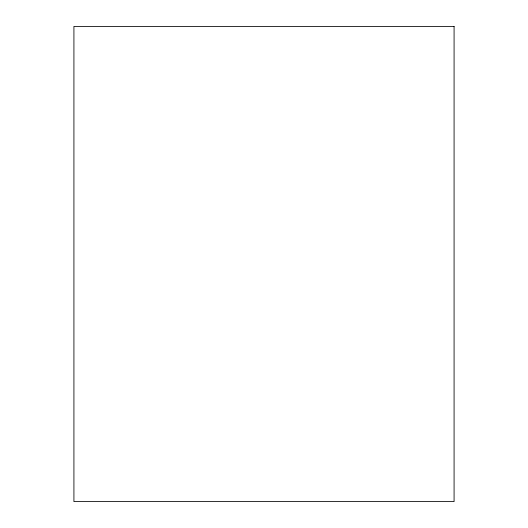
<?xml version="1.0" encoding="UTF-8"?>
<svg xmlns="http://www.w3.org/2000/svg" width="528" height="528" viewBox="0 0 528 528"><rect width="100%" height="100%" fill="white"/><g stroke="black" fill="none" stroke-linecap="round" stroke-linejoin="round"><path stroke-width="0.79" d="M454.08 26.4L73.92 26.4L73.92 501.6L454.08 501.6L454.08 26.4"/></g></svg>
